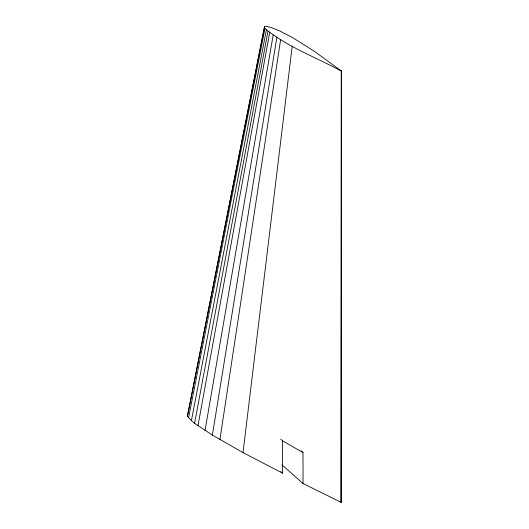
<?xml version="1.0" encoding="UTF-8"?>
<svg xmlns="http://www.w3.org/2000/svg" width="529" height="529" viewBox="0 0 529 529"><rect width="100%" height="100%" fill="white"/><g stroke="black" fill="none" stroke-linecap="round" stroke-linejoin="round"><path stroke-width="0.79" d="M340.907 502.358L341.245 71.058C315.601 57.026 286.817 46.869 264.355 27.918L264.5 26.655L266.662 26.45L270.696 27.402L279.808 30.999L292.061 37.301L314.233 51.207L341.582 71.157L341.582 502.55L303.044 483.539L281.977 464.812M341.403 70.965L341.231 502.166L341.582 502.55M280.747 439.169A369.797 164.446 69.4 0 1 282.546 440.836L282.618 473.184L243.016 452.619L212.38 435.103L194.586 423.279L191.392 420.674L187.418 416.237L264.5 26.655M243.016 452.619L292.206 46.142M219.919 439.559L280.635 39.602M212.38 435.103L276.859 37.367M205.034 430.527L273.176 35.073M197.958 425.766L269.638 32.692M194.586 423.279L267.945 31.449M191.392 420.674L266.351 30.14M188.549 417.844L264.923 28.725M187.418 416.237L264.355 27.918M341.245 71.058L341.582 71.157M282.546 440.836L303.005 452.573L303.044 483.539M280.826 471.584L282.618 473.184M301.246 450.761A369.797 164.446 69.4 0 1 303.005 452.573"/></g></svg>
